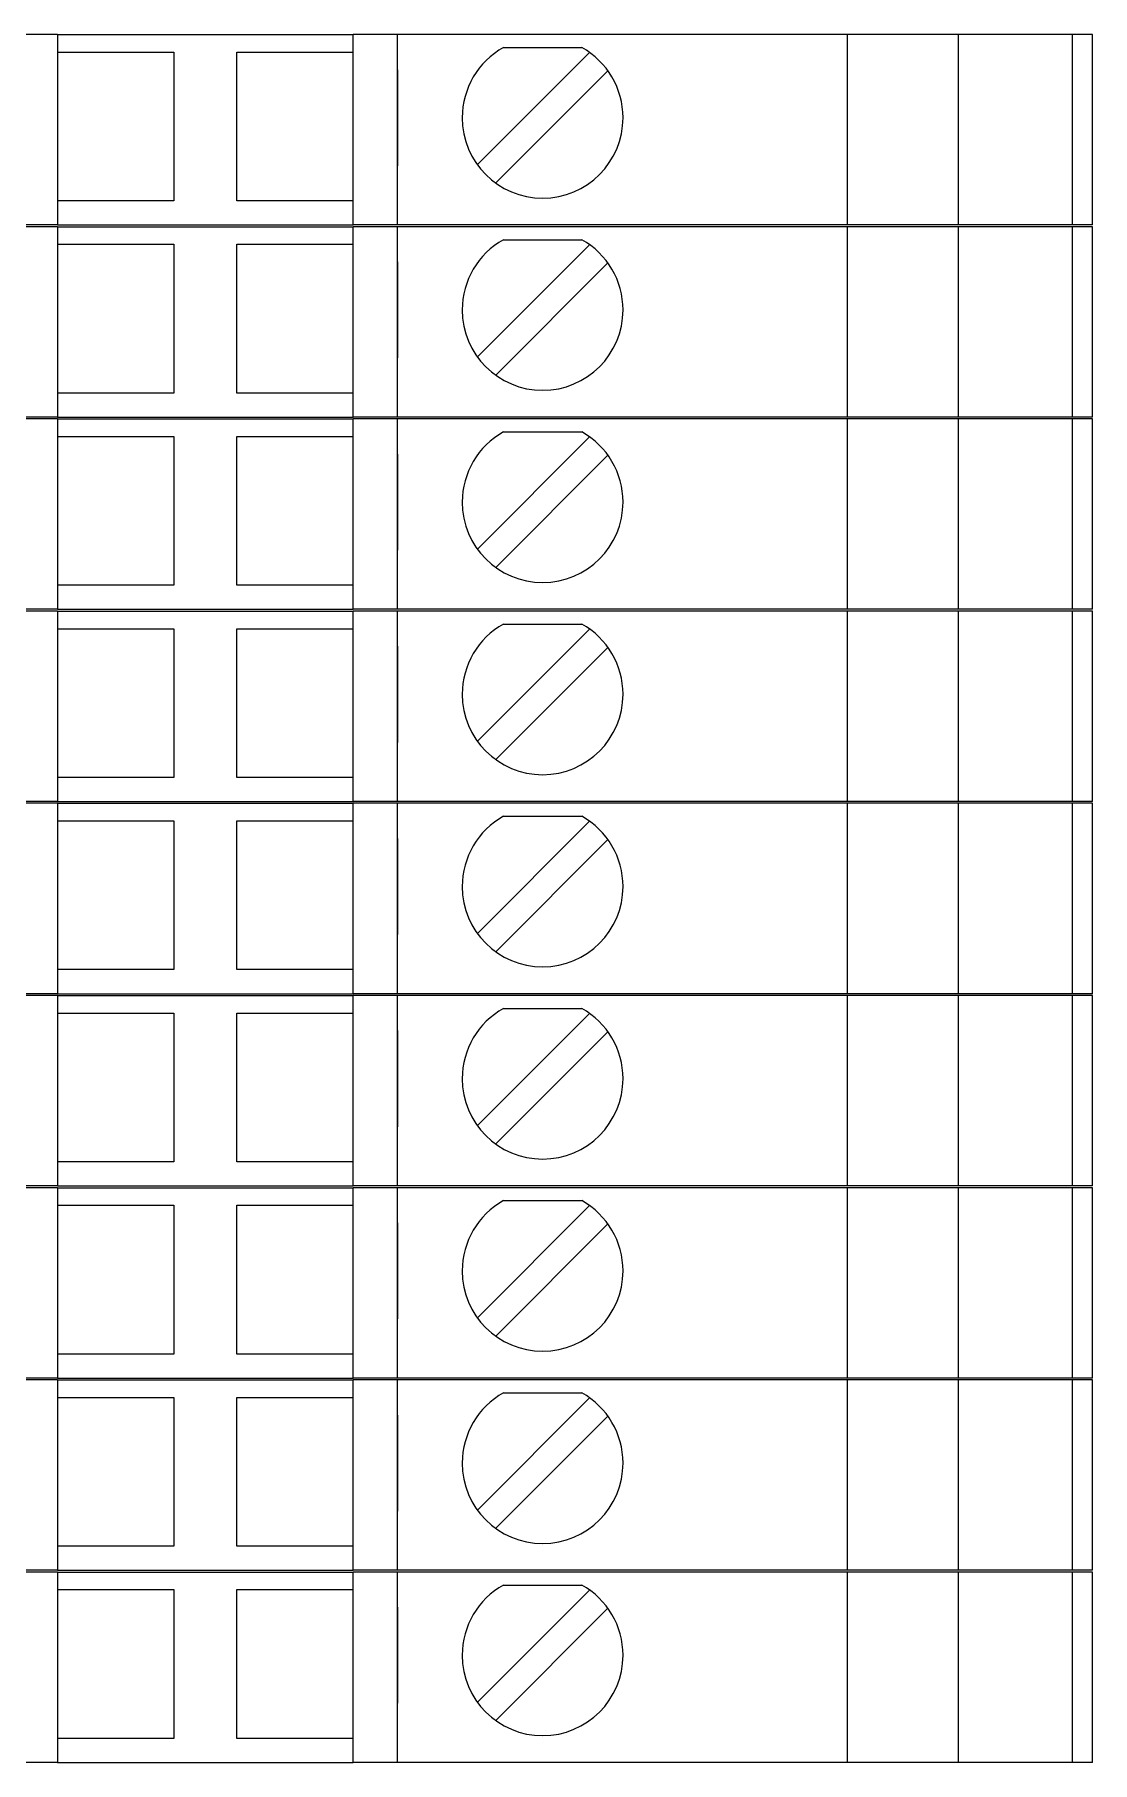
# Model space of a CAD drawing. Header units: millimetres. Extents: x 4962 to 7449, y 754 to 2938.
# Drawn here: x 5690.37 to 5719, y 2193.87 to 2240.62 of the extents above; entities that cross this region are included whole.
import ezdxf

# ---------------------------------------------------------------- set-up
doc = ezdxf.new("R2010")
doc.units = ezdxf.units.MM
doc.layers.add('000-PI-Oprema', color=30, linetype='Continuous', lineweight=5)

msp = doc.modelspace()

# ---------------------------------------------------------------- linework, layer by layer
at = {"layer": '000-PI-Oprema', "color": 0, "linetype": 'ByBlock', "lineweight": 0}
for p, q in [((5690.996, 2240.619), (5689.796, 2240.619)), ((5690.996, 2240.619), (5690.996, 2240.619)), ((5690.996, 2240.619), (5698.996, 2240.619)), ((5690.996, 2240.619), (5690.996, 2235.469)), ((5698.996, 2240.619), (5698.996, 2240.619)), ((5700.196, 2240.619), (5698.996, 2240.619)), ((5698.996, 2235.469), (5698.996, 2240.619)), ((5718.996, 2240.619), (5700.196, 2240.619)), ((5700.196, 2235.469), (5700.196, 2240.619)), ((5703.063, 2240.269), (5705.18, 2240.269)), ((5703.063, 2240.269), (5703.063, 2240.269)), ((5705.18, 2240.269), (5705.18, 2240.269)), ((5712.373, 2235.469), (5712.373, 2240.619)), ((5715.373, 2235.469), (5715.373, 2240.619)), ((5718.449, 2240.619), (5718.449, 2235.469)), ((5718.996, 2235.469), (5718.996, 2240.619)), ((5690.996, 2240.144), (5690.996, 2240.144)), ((5690.996, 2240.144), (5694.146, 2240.144)), ((5694.146, 2240.144), (5694.146, 2236.119)), ((5694.146, 2240.144), (5694.146, 2240.144)), ((5695.846, 2236.119), (5695.846, 2240.144)), ((5695.846, 2240.144), (5695.846, 2240.144)), ((5695.846, 2240.144), (5698.996, 2240.144)), ((5698.996, 2240.144), (5698.996, 2240.144)), ((5705.392, 2240.134), (5702.356, 2237.099)), ((5700.196, 2239.669), (5700.196, 2237.069)), ((5700.196, 2239.669), (5700.196, 2239.669)), ((5702.851, 2236.604), (5705.887, 2239.639)), ((5700.196, 2237.069), (5700.196, 2237.069)), ((5690.996, 2236.119), (5690.996, 2236.119)), ((5694.146, 2236.119), (5690.996, 2236.119)), ((5694.146, 2236.119), (5694.146, 2236.119)), ((5698.996, 2236.119), (5695.846, 2236.119)), ((5695.846, 2236.119), (5695.846, 2236.119)), ((5698.996, 2236.119), (5698.996, 2236.119)), ((5690.996, 2235.469), (5689.796, 2235.469)), ((5690.996, 2235.419), (5689.796, 2235.419)), ((5690.996, 2235.469), (5698.996, 2235.469)), ((5690.996, 2235.469), (5690.996, 2235.469)), ((5690.996, 2235.419), (5690.996, 2235.419)), ((5690.996, 2235.419), (5698.996, 2235.419)), ((5690.996, 2235.419), (5690.996, 2230.269)), ((5700.196, 2235.469), (5698.996, 2235.469)), ((5698.996, 2235.469), (5698.996, 2235.469)), ((5698.996, 2235.419), (5698.996, 2235.419)), ((5700.196, 2235.419), (5698.996, 2235.419)), ((5698.996, 2230.269), (5698.996, 2235.419)), ((5718.996, 2235.469), (5700.196, 2235.469)), ((5718.996, 2235.419), (5700.196, 2235.419)), ((5700.196, 2230.269), (5700.196, 2235.419)), ((5712.373, 2230.269), (5712.373, 2235.419)), ((5715.373, 2230.269), (5715.373, 2235.419)), ((5718.996, 2235.469), (5718.314, 2235.469)), ((5718.449, 2235.419), (5718.449, 2230.269)), ((5718.996, 2230.269), (5718.996, 2235.419)), ((5690.996, 2234.944), (5690.996, 2234.944)), ((5690.996, 2234.944), (5694.146, 2234.944)), ((5694.146, 2234.944), (5694.146, 2230.919)), ((5694.146, 2234.944), (5694.146, 2234.944)), ((5695.846, 2230.919), (5695.846, 2234.944)), ((5695.846, 2234.944), (5695.846, 2234.944)), ((5695.846, 2234.944), (5698.996, 2234.944)), ((5698.996, 2234.944), (5698.996, 2234.944)), ((5705.392, 2234.934), (5702.356, 2231.899)), ((5703.063, 2235.069), (5705.18, 2235.069)), ((5703.063, 2235.069), (5703.063, 2235.069)), ((5705.18, 2235.069), (5705.18, 2235.069)), ((5700.196, 2234.469), (5700.196, 2231.869)), ((5700.196, 2234.469), (5700.196, 2234.469)), ((5702.851, 2231.404), (5705.887, 2234.439)), ((5700.196, 2231.869), (5700.196, 2231.869)), ((5690.996, 2230.919), (5690.996, 2230.919)), ((5694.146, 2230.919), (5690.996, 2230.919)), ((5694.146, 2230.919), (5694.146, 2230.919)), ((5698.996, 2230.919), (5695.846, 2230.919)), ((5695.846, 2230.919), (5695.846, 2230.919)), ((5698.996, 2230.919), (5698.996, 2230.919)), ((5690.996, 2230.269), (5689.796, 2230.269)), ((5690.996, 2230.219), (5689.796, 2230.219)), ((5690.996, 2230.269), (5698.996, 2230.269)), ((5690.996, 2230.269), (5690.996, 2230.269)), ((5690.996, 2230.219), (5690.996, 2230.219)), ((5690.996, 2230.219), (5698.996, 2230.219)), ((5690.996, 2230.219), (5690.996, 2225.069)), ((5700.196, 2230.269), (5698.996, 2230.269)), ((5698.996, 2230.269), (5698.996, 2230.269)), ((5698.996, 2230.219), (5698.996, 2230.219)), ((5700.196, 2230.219), (5698.996, 2230.219)), ((5698.996, 2225.069), (5698.996, 2230.219)), ((5718.996, 2230.269), (5700.196, 2230.269)), ((5718.996, 2230.219), (5700.196, 2230.219)), ((5700.196, 2225.069), (5700.196, 2230.219)), ((5712.373, 2225.069), (5712.373, 2230.219)), ((5715.373, 2225.069), (5715.373, 2230.219)), ((5718.996, 2230.269), (5718.314, 2230.269)), ((5718.449, 2230.219), (5718.449, 2225.069)), ((5718.996, 2225.069), (5718.996, 2230.219)), ((5690.996, 2229.744), (5690.996, 2229.744)), ((5690.996, 2229.744), (5694.146, 2229.744)), ((5694.146, 2229.744), (5694.146, 2225.719)), ((5694.146, 2229.744), (5694.146, 2229.744)), ((5695.846, 2225.719), (5695.846, 2229.744)), ((5695.846, 2229.744), (5695.846, 2229.744)), ((5695.846, 2229.744), (5698.996, 2229.744)), ((5698.996, 2229.744), (5698.996, 2229.744)), ((5705.392, 2229.734), (5702.356, 2226.699)), ((5703.063, 2229.869), (5705.18, 2229.869)), ((5703.063, 2229.869), (5703.063, 2229.869)), ((5705.18, 2229.869), (5705.18, 2229.869)), ((5700.196, 2229.269), (5700.196, 2226.669)), ((5700.196, 2229.269), (5700.196, 2229.269)), ((5702.851, 2226.204), (5705.887, 2229.239)), ((5700.196, 2226.669), (5700.196, 2226.669)), ((5690.996, 2225.719), (5690.996, 2225.719)), ((5694.146, 2225.719), (5690.996, 2225.719)), ((5694.146, 2225.719), (5694.146, 2225.719)), ((5698.996, 2225.719), (5695.846, 2225.719)), ((5695.846, 2225.719), (5695.846, 2225.719)), ((5698.996, 2225.719), (5698.996, 2225.719)), ((5690.996, 2225.069), (5689.796, 2225.069)), ((5690.996, 2225.019), (5689.796, 2225.019)), ((5690.996, 2225.069), (5698.996, 2225.069)), ((5690.996, 2225.069), (5690.996, 2225.069)), ((5690.996, 2225.019), (5690.996, 2225.019)), ((5690.996, 2225.019), (5698.996, 2225.019)), ((5690.996, 2225.019), (5690.996, 2219.869)), ((5700.196, 2225.069), (5698.996, 2225.069)), ((5698.996, 2225.069), (5698.996, 2225.069)), ((5698.996, 2225.019), (5698.996, 2225.019)), ((5700.196, 2225.019), (5698.996, 2225.019)), ((5698.996, 2219.869), (5698.996, 2225.019)), ((5718.996, 2225.069), (5700.196, 2225.069)), ((5718.996, 2225.019), (5700.196, 2225.019)), ((5700.196, 2219.869), (5700.196, 2225.019)), ((5712.373, 2219.869), (5712.373, 2225.019)), ((5715.373, 2219.869), (5715.373, 2225.019)), ((5718.996, 2225.069), (5718.314, 2225.069)), ((5718.449, 2225.019), (5718.449, 2219.869)), ((5718.996, 2219.869), (5718.996, 2225.019)), ((5690.996, 2224.544), (5690.996, 2224.544)), ((5690.996, 2224.544), (5694.146, 2224.544)), ((5694.146, 2224.544), (5694.146, 2220.519)), ((5694.146, 2224.544), (5694.146, 2224.544)), ((5695.846, 2220.519), (5695.846, 2224.544)), ((5695.846, 2224.544), (5695.846, 2224.544)), ((5695.846, 2224.544), (5698.996, 2224.544)), ((5698.996, 2224.544), (5698.996, 2224.544)), ((5705.392, 2224.534), (5702.356, 2221.499)), ((5703.063, 2224.669), (5705.18, 2224.669)), ((5703.063, 2224.669), (5703.063, 2224.669)), ((5705.18, 2224.669), (5705.18, 2224.669)), ((5700.196, 2224.069), (5700.196, 2221.469)), ((5700.196, 2224.069), (5700.196, 2224.069)), ((5702.851, 2221.004), (5705.887, 2224.039)), ((5700.196, 2221.469), (5700.196, 2221.469)), ((5690.996, 2220.519), (5690.996, 2220.519)), ((5694.146, 2220.519), (5690.996, 2220.519)), ((5694.146, 2220.519), (5694.146, 2220.519)), ((5698.996, 2220.519), (5695.846, 2220.519)), ((5695.846, 2220.519), (5695.846, 2220.519)), ((5698.996, 2220.519), (5698.996, 2220.519)), ((5690.996, 2219.869), (5689.796, 2219.869)), ((5690.996, 2219.819), (5689.796, 2219.819)), ((5690.996, 2219.869), (5698.996, 2219.869)), ((5690.996, 2219.869), (5690.996, 2219.869)), ((5690.996, 2219.819), (5690.996, 2219.819)), ((5690.996, 2219.819), (5698.996, 2219.819)), ((5690.996, 2219.819), (5690.996, 2214.669)), ((5700.196, 2219.869), (5698.996, 2219.869)), ((5698.996, 2219.869), (5698.996, 2219.869)), ((5698.996, 2219.819), (5698.996, 2219.819)), ((5700.196, 2219.819), (5698.996, 2219.819)), ((5698.996, 2214.669), (5698.996, 2219.819)), ((5718.996, 2219.869), (5700.196, 2219.869)), ((5718.996, 2219.819), (5700.196, 2219.819)), ((5700.196, 2214.669), (5700.196, 2219.819)), ((5712.373, 2214.669), (5712.373, 2219.819)), ((5715.373, 2214.669), (5715.373, 2219.819)), ((5718.996, 2219.869), (5718.314, 2219.869)), ((5718.449, 2219.819), (5718.449, 2214.669)), ((5718.996, 2214.669), (5718.996, 2219.819)), ((5690.996, 2219.344), (5690.996, 2219.344)), ((5690.996, 2219.344), (5694.146, 2219.344)), ((5694.146, 2219.344), (5694.146, 2215.319)), ((5694.146, 2219.344), (5694.146, 2219.344)), ((5695.846, 2215.319), (5695.846, 2219.344)), ((5695.846, 2219.344), (5695.846, 2219.344)), ((5695.846, 2219.344), (5698.996, 2219.344)), ((5698.996, 2219.344), (5698.996, 2219.344)), ((5705.392, 2219.334), (5702.356, 2216.299)), ((5703.063, 2219.469), (5705.18, 2219.469)), ((5703.063, 2219.469), (5703.063, 2219.469)), ((5705.18, 2219.469), (5705.18, 2219.469)), ((5700.196, 2218.869), (5700.196, 2216.269)), ((5700.196, 2218.869), (5700.196, 2218.869)), ((5702.851, 2215.804), (5705.887, 2218.839)), ((5700.196, 2216.269), (5700.196, 2216.269)), ((5690.996, 2215.319), (5690.996, 2215.319)), ((5694.146, 2215.319), (5690.996, 2215.319)), ((5694.146, 2215.319), (5694.146, 2215.319)), ((5698.996, 2215.319), (5695.846, 2215.319)), ((5695.846, 2215.319), (5695.846, 2215.319)), ((5698.996, 2215.319), (5698.996, 2215.319)), ((5690.996, 2214.669), (5689.796, 2214.669)), ((5690.996, 2214.619), (5689.796, 2214.619)), ((5690.996, 2214.669), (5698.996, 2214.669)), ((5690.996, 2214.669), (5690.996, 2214.669)), ((5690.996, 2214.619), (5690.996, 2214.619)), ((5690.996, 2214.619), (5698.996, 2214.619)), ((5690.996, 2214.619), (5690.996, 2209.469)), ((5700.196, 2214.669), (5698.996, 2214.669)), ((5698.996, 2214.669), (5698.996, 2214.669)), ((5698.996, 2214.619), (5698.996, 2214.619)), ((5700.196, 2214.619), (5698.996, 2214.619)), ((5698.996, 2209.469), (5698.996, 2214.619)), ((5718.996, 2214.669), (5700.196, 2214.669)), ((5718.996, 2214.619), (5700.196, 2214.619)), ((5700.196, 2209.469), (5700.196, 2214.619)), ((5712.373, 2209.469), (5712.373, 2214.619)), ((5715.373, 2209.469), (5715.373, 2214.619)), ((5718.996, 2214.669), (5718.314, 2214.669)), ((5718.449, 2214.619), (5718.449, 2209.469)), ((5718.996, 2209.469), (5718.996, 2214.619)), ((5690.996, 2214.144), (5690.996, 2214.144)), ((5690.996, 2214.144), (5694.146, 2214.144)), ((5694.146, 2214.144), (5694.146, 2210.119)), ((5694.146, 2214.144), (5694.146, 2214.144)), ((5695.846, 2210.119), (5695.846, 2214.144)), ((5695.846, 2214.144), (5695.846, 2214.144)), ((5695.846, 2214.144), (5698.996, 2214.144)), ((5698.996, 2214.144), (5698.996, 2214.144)), ((5705.392, 2214.134), (5702.356, 2211.099)), ((5703.063, 2214.269), (5705.18, 2214.269)), ((5703.063, 2214.269), (5703.063, 2214.269)), ((5705.18, 2214.269), (5705.18, 2214.269)), ((5700.196, 2213.669), (5700.196, 2211.069)), ((5700.196, 2213.669), (5700.196, 2213.669)), ((5702.851, 2210.604), (5705.887, 2213.639)), ((5700.196, 2211.069), (5700.196, 2211.069)), ((5690.996, 2210.119), (5690.996, 2210.119)), ((5694.146, 2210.119), (5690.996, 2210.119)), ((5694.146, 2210.119), (5694.146, 2210.119)), ((5698.996, 2210.119), (5695.846, 2210.119)), ((5695.846, 2210.119), (5695.846, 2210.119)), ((5698.996, 2210.119), (5698.996, 2210.119)), ((5690.996, 2209.469), (5689.796, 2209.469)), ((5690.996, 2209.419), (5689.796, 2209.419)), ((5690.996, 2209.469), (5698.996, 2209.469)), ((5690.996, 2209.469), (5690.996, 2209.469)), ((5690.996, 2209.419), (5690.996, 2209.419)), ((5690.996, 2209.419), (5698.996, 2209.419)), ((5690.996, 2209.419), (5690.996, 2204.269)), ((5700.196, 2209.469), (5698.996, 2209.469)), ((5698.996, 2209.469), (5698.996, 2209.469)), ((5698.996, 2209.419), (5698.996, 2209.419)), ((5700.196, 2209.419), (5698.996, 2209.419)), ((5698.996, 2204.269), (5698.996, 2209.419)), ((5718.996, 2209.469), (5700.196, 2209.469)), ((5718.996, 2209.419), (5700.196, 2209.419)), ((5700.196, 2204.269), (5700.196, 2209.419)), ((5712.373, 2204.269), (5712.373, 2209.419)), ((5715.373, 2204.269), (5715.373, 2209.419)), ((5718.996, 2209.469), (5718.314, 2209.469)), ((5718.449, 2209.419), (5718.449, 2204.269)), ((5718.996, 2204.269), (5718.996, 2209.419)), ((5690.996, 2208.944), (5690.996, 2208.944)), ((5690.996, 2208.944), (5694.146, 2208.944)), ((5694.146, 2208.944), (5694.146, 2204.919)), ((5694.146, 2208.944), (5694.146, 2208.944)), ((5695.846, 2204.919), (5695.846, 2208.944)), ((5695.846, 2208.944), (5695.846, 2208.944)), ((5695.846, 2208.944), (5698.996, 2208.944)), ((5698.996, 2208.944), (5698.996, 2208.944)), ((5703.063, 2209.069), (5705.18, 2209.069)), ((5703.063, 2209.069), (5703.063, 2209.069)), ((5705.18, 2209.069), (5705.18, 2209.069)), ((5705.392, 2208.934), (5702.356, 2205.899)), ((5700.196, 2208.469), (5700.196, 2205.869)), ((5700.196, 2208.469), (5700.196, 2208.469)), ((5702.851, 2205.404), (5705.887, 2208.439)), ((5700.196, 2205.869), (5700.196, 2205.869)), ((5690.996, 2204.919), (5690.996, 2204.919)), ((5694.146, 2204.919), (5690.996, 2204.919)), ((5694.146, 2204.919), (5694.146, 2204.919)), ((5698.996, 2204.919), (5695.846, 2204.919)), ((5695.846, 2204.919), (5695.846, 2204.919)), ((5698.996, 2204.919), (5698.996, 2204.919)), ((5690.996, 2204.269), (5689.796, 2204.269)), ((5690.996, 2204.269), (5698.996, 2204.269)), ((5690.996, 2204.269), (5690.996, 2204.269)), ((5700.196, 2204.269), (5698.996, 2204.269)), ((5698.996, 2204.269), (5698.996, 2204.269)), ((5718.996, 2204.269), (5700.196, 2204.269)), ((5718.996, 2204.269), (5718.314, 2204.269)), ((5690.996, 2204.219), (5689.796, 2204.219)), ((5690.996, 2204.219), (5690.996, 2204.219)), ((5690.996, 2204.219), (5698.996, 2204.219)), ((5690.996, 2204.219), (5690.996, 2199.069)), ((5698.996, 2204.219), (5698.996, 2204.219)), ((5700.196, 2204.219), (5698.996, 2204.219)), ((5698.996, 2199.069), (5698.996, 2204.219)), ((5718.996, 2204.219), (5700.196, 2204.219)), ((5700.196, 2199.069), (5700.196, 2204.219)), ((5703.063, 2203.869), (5705.18, 2203.869)), ((5703.063, 2203.869), (5703.063, 2203.869)), ((5705.18, 2203.869), (5705.18, 2203.869)), ((5712.373, 2199.069), (5712.373, 2204.219)), ((5715.373, 2199.069), (5715.373, 2204.219)), ((5718.449, 2204.219), (5718.449, 2199.069)), ((5718.996, 2199.069), (5718.996, 2204.219)), ((5690.996, 2203.744), (5690.996, 2203.744)), ((5690.996, 2203.744), (5694.146, 2203.744)), ((5694.146, 2203.744), (5694.146, 2199.719)), ((5694.146, 2203.744), (5694.146, 2203.744)), ((5695.846, 2199.719), (5695.846, 2203.744)), ((5695.846, 2203.744), (5695.846, 2203.744)), ((5695.846, 2203.744), (5698.996, 2203.744)), ((5698.996, 2203.744), (5698.996, 2203.744)), ((5705.392, 2203.734), (5702.356, 2200.699)), ((5700.196, 2203.269), (5700.196, 2200.669)), ((5700.196, 2203.269), (5700.196, 2203.269)), ((5702.851, 2200.204), (5705.887, 2203.239)), ((5700.196, 2200.669), (5700.196, 2200.669)), ((5690.996, 2199.719), (5690.996, 2199.719)), ((5694.146, 2199.719), (5690.996, 2199.719)), ((5694.146, 2199.719), (5694.146, 2199.719)), ((5698.996, 2199.719), (5695.846, 2199.719)), ((5695.846, 2199.719), (5695.846, 2199.719)), ((5698.996, 2199.719), (5698.996, 2199.719)), ((5690.996, 2199.069), (5689.796, 2199.069)), ((5690.996, 2199.019), (5689.796, 2199.019)), ((5690.996, 2199.069), (5698.996, 2199.069)), ((5690.996, 2199.069), (5690.996, 2199.069)), ((5690.996, 2199.019), (5690.996, 2199.019)), ((5690.996, 2199.019), (5698.996, 2199.019)), ((5690.996, 2199.019), (5690.996, 2193.869)), ((5700.196, 2199.069), (5698.996, 2199.069)), ((5698.996, 2199.069), (5698.996, 2199.069)), ((5698.996, 2199.019), (5698.996, 2199.019)), ((5700.196, 2199.019), (5698.996, 2199.019)), ((5698.996, 2193.869), (5698.996, 2199.019)), ((5718.996, 2199.069), (5700.196, 2199.069)), ((5718.996, 2199.019), (5700.196, 2199.019)), ((5700.196, 2193.869), (5700.196, 2199.019)), ((5703.063, 2198.669), (5705.18, 2198.669)), ((5703.063, 2198.669), (5703.063, 2198.669)), ((5705.18, 2198.669), (5705.18, 2198.669)), ((5712.373, 2193.869), (5712.373, 2199.019)), ((5715.373, 2193.869), (5715.373, 2199.019)), ((5718.996, 2199.069), (5718.314, 2199.069)), ((5718.449, 2199.019), (5718.449, 2193.869)), ((5718.996, 2193.869), (5718.996, 2199.019)), ((5690.996, 2198.544), (5690.996, 2198.544)), ((5690.996, 2198.544), (5694.146, 2198.544)), ((5694.146, 2198.544), (5694.146, 2194.519)), ((5694.146, 2198.544), (5694.146, 2198.544)), ((5695.846, 2194.519), (5695.846, 2198.544)), ((5695.846, 2198.544), (5695.846, 2198.544)), ((5695.846, 2198.544), (5698.996, 2198.544)), ((5698.996, 2198.544), (5698.996, 2198.544)), ((5705.392, 2198.534), (5702.356, 2195.499)), ((5700.196, 2198.069), (5700.196, 2195.469)), ((5700.196, 2198.069), (5700.196, 2198.069)), ((5702.851, 2195.004), (5705.887, 2198.039)), ((5700.196, 2195.469), (5700.196, 2195.469)), ((5690.996, 2194.519), (5690.996, 2194.519)), ((5694.146, 2194.519), (5690.996, 2194.519)), ((5694.146, 2194.519), (5694.146, 2194.519)), ((5698.996, 2194.519), (5695.846, 2194.519)), ((5695.846, 2194.519), (5695.846, 2194.519)), ((5698.996, 2194.519), (5698.996, 2194.519)), ((5690.996, 2193.869), (5689.796, 2193.869)), ((5690.996, 2193.869), (5698.996, 2193.869)), ((5690.996, 2193.869), (5690.996, 2193.869)), ((5700.196, 2193.869), (5698.996, 2193.869)), ((5698.996, 2193.869), (5698.996, 2193.869)), ((5718.996, 2193.869), (5700.196, 2193.869)), ((5718.996, 2193.869), (5718.314, 2193.869))]:
    msp.add_line(p, q, dxfattribs=at)
for centre, start, end in [((5704.121, 2238.369), 119.1246, 180), ((5704.121, 2238.369), 0, 60.8754), ((5704.121, 2238.369), 180, 0), ((5704.121, 2233.169), 119.1246, 180), ((5704.121, 2233.169), 0, 60.8754), ((5704.121, 2233.169), 180, 0), ((5704.121, 2227.969), 119.1246, 180), ((5704.121, 2227.969), 0, 60.8754), ((5704.121, 2227.969), 180, 0), ((5704.121, 2222.769), 119.1246, 180), ((5704.121, 2222.769), 0, 60.8754), ((5704.121, 2222.769), 180, 0), ((5704.121, 2217.569), 119.1246, 180), ((5704.121, 2217.569), 0, 60.8754), ((5704.121, 2217.569), 180, 0), ((5704.121, 2212.369), 119.1246, 180), ((5704.121, 2212.369), 0, 60.8754), ((5704.121, 2212.369), 180, 0), ((5704.121, 2207.169), 119.1246, 180), ((5704.121, 2207.169), 0, 60.8754), ((5704.121, 2207.169), 180, 0), ((5704.121, 2201.969), 119.1246, 180), ((5704.121, 2201.969), 0, 60.8754), ((5704.121, 2201.969), 180, 0), ((5704.121, 2196.769), 119.1246, 180), ((5704.121, 2196.769), 0, 60.8754), ((5704.121, 2196.769), 180, 0)]:
    msp.add_arc(centre, 2.175, start, end, dxfattribs=at)

doc.saveas('drawing.dxf')
